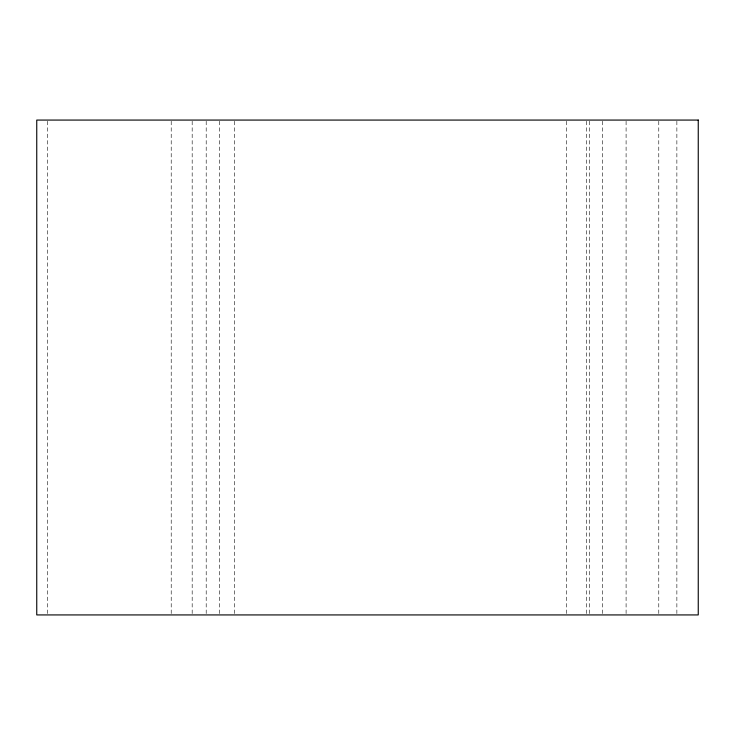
<?xml version="1.0" encoding="UTF-8"?>
<svg xmlns="http://www.w3.org/2000/svg" width="735" height="735" viewBox="0 0 735 735"><rect width="100%" height="100%" fill="white"/><g stroke="black" fill="none" stroke-linecap="round" stroke-linejoin="round"><path stroke-width="0.55" stroke-dasharray="3.67 2.76" d="M676.871 121.22L676.871 613.78M658.78 121.22L658.78 613.78M626.091 121.22L626.091 613.78M602.553 121.22L602.553 613.78M589.268 121.22L589.268 613.78M586.548 121.22L586.548 613.78M566.492 121.22L566.492 613.78M234.474 121.22L234.474 613.78M219.333 121.22L219.333 613.78M206.195 121.22L206.195 613.78M192.175 121.22L192.175 613.78M171.209 121.22L171.209 613.78M47.637 121.22L47.637 613.78"/><path stroke-width="1.1" d="M698.25 120.071L36.75 120.071L36.75 614.929L698.25 614.929L698.25 120.071"/></g></svg>
